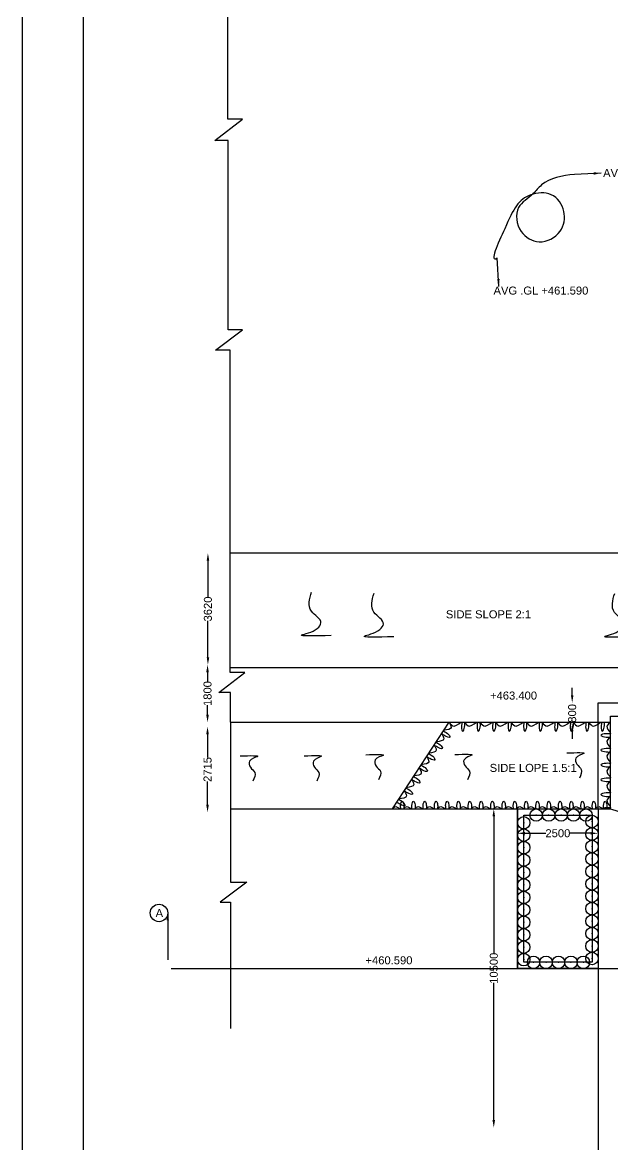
# Model space of a CAD drawing. Header units: millimetres. Extents: x 5124 to 2101635, y 2311 to 45636026.
# Drawn here: x 2058265 to 2064896, y 45613685 to 45626306 of the extents above; entities that cross this region are included whole.
import ezdxf

# ---------------------------------------------------------------- set-up
doc = ezdxf.new("R2010")
doc.units = ezdxf.units.MM
doc.header["$MEASUREMENT"] = 0
doc.header["$PDMODE"] = 32
doc.header["$PDSIZE"] = 140
doc.layers.add('DRAWING', color=2, linetype='Continuous')
doc.layers.add('TEXT', color=7, linetype='Continuous')
doc.styles.get("Standard").update_dxf_attribs({"font": 'arial.ttf', "height": 90})
doc.dimstyles.get("Standard").update_dxf_attribs({"dimtxt": 100, "dimasz": 85, "dimexe": 0.18, "dimexo": 0.0625, "dimgap": 0.09, "dimtad": 0, "dimdec": 0, "dimzin": 0, "dimdsep": 46, "dimtxsty": 'Standard', "dimcen": 0.09, "dimse1": 1, "dimse2": 1, "dimadec": 0, "dimazin": 0, "dimtfac": 1, "dimtdec": 0, "dimtofl": 0, "dimtmove": 0, "dimatfit": 3, "dimfxl": 1, "dimtolj": 1, "dimtzin": 0, "dimarcsym": 0})

# ---------------------------------------------------------------- blocks, each defined once
blk = doc.blocks.new('*D95')
at = {"layer": 'Defpoints', "color": 0, "transparency": 16777216}
for p in [(2060369, 45620337), (2060349, 45619082), (2060369, 45619082)]:
    blk.add_point(p, dxfattribs=at)
at = {"layer": 'TEXT', "color": 0, "lineweight": -2, "transparency": 16777216}
for p, q in [((2060349, 45620252), (2060349, 45619844)), ((2060349, 45619167), (2060349, 45619575))]:
    blk.add_line(p, q, dxfattribs=at)
at = {"layer": 'TEXT', "color": 0, "transparency": 16777216}
for points in [[(2060335, 45620252), (2060364, 45620252), (2060349, 45620337)], [(2060335, 45619167), (2060364, 45619167), (2060349, 45619082)]]:
    blk.add_solid(points, dxfattribs=at)
at = {"layer": 'TEXT', "color": 0, "transparency": 16777216, "insert": (2060349, 45619709), "char_height": 90, "attachment_point": 5, "rotation": 90}
blk.add_mtext('\\A1;3620', dxfattribs=at)
blk = doc.blocks.new('*D96')
at = {"layer": 'Defpoints', "color": 0, "transparency": 16777216}
for p in [(2060349, 45619082), (2060345, 45618435), (2060349, 45618435)]:
    blk.add_point(p, dxfattribs=at)
at = {"layer": 'TEXT', "color": 0, "lineweight": -2, "transparency": 16777216}
for p, q in [((2060345, 45618997), (2060345, 45618888)), ((2060345, 45618520), (2060345, 45618628))]:
    blk.add_line(p, q, dxfattribs=at)
at = {"layer": 'TEXT', "color": 0, "transparency": 16777216}
for points in [[(2060330, 45618997), (2060359, 45618997), (2060345, 45619082)], [(2060330, 45618520), (2060359, 45618520), (2060345, 45618435)]]:
    blk.add_solid(points, dxfattribs=at)
at = {"layer": 'TEXT', "color": 0, "transparency": 16777216, "insert": (2060345, 45618758), "char_height": 90, "attachment_point": 5, "rotation": 90}
blk.add_mtext('\\A1;1800', dxfattribs=at)
blk = doc.blocks.new('*D97')
at = {"layer": 'Defpoints', "color": 0, "transparency": 16777216}
for p in [(2060344, 45618386), (2060344, 45617423), (2060345, 45617423)]:
    blk.add_point(p, dxfattribs=at)
at = {"layer": 'TEXT', "color": 0, "lineweight": -2, "transparency": 16777216}
for p, q in [((2060345, 45618301), (2060345, 45618040)), ((2060345, 45617508), (2060345, 45617769))]:
    blk.add_line(p, q, dxfattribs=at)
at = {"layer": 'TEXT', "color": 0, "transparency": 16777216}
for points in [[(2060330, 45618301), (2060359, 45618301), (2060345, 45618386)], [(2060330, 45617508), (2060359, 45617508), (2060345, 45617423)]]:
    blk.add_solid(points, dxfattribs=at)
at = {"layer": 'TEXT', "color": 0, "transparency": 16777216, "insert": (2060345, 45617904), "char_height": 90, "attachment_point": 5, "rotation": 90}
blk.add_mtext('\\A1;2715', dxfattribs=at)
blk = doc.blocks.new('*D98')
at = {"layer": 'Defpoints', "color": 0, "transparency": 16777216}
for p in [(2063562, 45617461), (2063562, 45617461), (2063562, 45613875)]:
    blk.add_point(p, dxfattribs=at)
at = {"layer": 'TEXT', "color": 0, "lineweight": -2, "transparency": 16777216}
for p, q in [((2063562, 45617376), (2063562, 45615833)), ((2063562, 45613960), (2063562, 45615503))]:
    blk.add_line(p, q, dxfattribs=at)
at = {"layer": 'TEXT', "color": 0, "transparency": 16777216}
for points in [[(2063547, 45617376), (2063576, 45617376), (2063562, 45617461)], [(2063547, 45613960), (2063576, 45613960), (2063562, 45613875)]]:
    blk.add_solid(points, dxfattribs=at)
at = {"layer": 'TEXT', "color": 0, "transparency": 16777216, "insert": (2063562, 45615668), "char_height": 90, "attachment_point": 5, "rotation": 90}
blk.add_mtext('\\A1;10500', dxfattribs=at)
blk = doc.blocks.new('*D99')
at = {"layer": 'Defpoints', "color": 0, "transparency": 16777216}
for p in [(2063828, 45617135), (2064736, 45617186), (2064736, 45617186)]:
    blk.add_point(p, dxfattribs=at)
at = {"layer": 'TEXT', "color": 0, "lineweight": -2, "transparency": 16777216}
for p, q in [((2063913, 45617186), (2064147, 45617186)), ((2064651, 45617186), (2064417, 45617186))]:
    blk.add_line(p, q, dxfattribs=at)
at = {"layer": 'TEXT', "color": 0, "transparency": 16777216}
for points in [[(2063913, 45617200), (2063913, 45617172), (2063828, 45617186)], [(2064651, 45617200), (2064651, 45617172), (2064736, 45617186)]]:
    blk.add_solid(points, dxfattribs=at)
at = {"layer": 'TEXT', "color": 0, "transparency": 16777216, "insert": (2064282, 45617186), "char_height": 90, "attachment_point": 5}
blk.add_mtext('\\A1;2500', dxfattribs=at)
blk = doc.blocks.new('*D171')
at = {"layer": 'Defpoints', "color": 0, "transparency": 16777216}
for p in [(2064443, 45618653), (2064736, 45618653), (2064736, 45618417)]:
    blk.add_point(p, dxfattribs=at)
at = {"layer": 'TEXT', "color": 0, "lineweight": -2, "transparency": 16777216}
for p, q in [((2064443, 45618738), (2064443, 45618823)), ((2064443, 45618332), (2064443, 45618247))]:
    blk.add_line(p, q, dxfattribs=at)
at = {"layer": 'TEXT', "color": 0, "transparency": 16777216}
for points in [[(2064429, 45618738), (2064457, 45618738), (2064443, 45618653)], [(2064429, 45618332), (2064457, 45618332), (2064443, 45618417)]]:
    blk.add_solid(points, dxfattribs=at)
at = {"layer": 'TEXT', "color": 0, "transparency": 16777216, "insert": (2064443, 45618535), "char_height": 90, "attachment_point": 5, "rotation": 90}
blk.add_mtext('\\A1;800', dxfattribs=at)

msp = doc.modelspace()

# ---------------------------------------------------------------- linework, layer by layer
at = {"layer": 'DRAWING', "color": 0}
for points in [[(2060603.8, 45618434.8), (2060603.8, 45618768), (2060469.9, 45618768), (2060764.1, 45618994.8), (2060600, 45618994.8), (2060600, 45622618.6), (2060435.3, 45622618.6), (2060737.3, 45622850.3), (2060574.8, 45622850.3), (2060574.8, 45624977.6), (2060425.7, 45624977.6), (2060737.2, 45625216.9), (2060572.6, 45625216.9), (2060572.6, 45626607.8)], [(2060600, 45620341.8), (2067674.7, 45620341.8)], [(2060600, 45619052.5), (2067674.7, 45619052.5)], [(2064736, 45618434.8), (2064736, 45618653.4), (2065366.4, 45618653.4), (2065366.4, 45617841), (2067483.1, 45617151), (2067483.1, 45617683.7), (2069535.9, 45617683.7), (2069535.9, 45617135), (2072621.4, 45617135), (2072621.4, 45616963.6), (2073198.7, 45616963.6)], [(2064873.3, 45617460.6), (2064873.3, 45618504.7), (2065235.3, 45618504.7), (2065235.3, 45617731.2), (2067674.7, 45616941.4)], [(2060603.8, 45618434.8), (2060603.8, 45616637.1), (2060787.3, 45616637.1), (2060485.5, 45616409.8), (2060603.8, 45616409.8), (2060603.8, 45614988.9)], [(2060603.8, 45618434.8), (2064873.3, 45618434.8)], [(2062423.2, 45617460.6), (2063060, 45618434.8)], [(2064736, 45617460.6), (2064736, 45618434.8)], [(2060603.8, 45617460.6), (2064873.3, 45617460.6)], [(2063828.5, 45617460.6), (2063828.5, 45615665.2)], [(2064736, 45617460.6), (2064736, 45615665.2)], [(2064873.3, 45617460.6), (2067674.7, 45616570.9)], [(2059935.7, 45615665.2), (2096410.2, 45615665.2)], [(2064736, 45615665.2), (2064736, 45612730.7), (2065422.1, 45612730.7), (2065422.1, 45613518.2), (2067528.2, 45614219.6), (2067528.2, 45613684), (2069590.7, 45613684), (2069590.7, 45614246.5), (2072656.6, 45614246.5), (2072656.6, 45614399.2), (2073198.7, 45614399.2), (2073198.7, 45615665.2)]]:
    msp.add_lwpolyline(points, dxfattribs=at)
at = {"layer": 'TEXT', "color": 0}
for points in [[(2058264.7, 45636026), (2101430.4, 45636026), (2101430.4, 45607116.8), (2058264.7, 45607116.8)], [(2063828.5, 45617460.6), (2064736, 45617460.6), (2064736, 45615665.2), (2063828.5, 45615665.2)], [(2063898.5, 45617390.6), (2064666, 45617390.6), (2064666, 45615735.2), (2063898.5, 45615735.2)]]:
    msp.add_lwpolyline(points, close=True, dxfattribs=at)
at = {"layer": 'TEXT'}
msp.add_lwpolyline([(2095384.7, 45634433.7), (2058947.5, 45634433.7), (2058947.5, 45607116.8)], dxfattribs=at)
at = {"layer": 'TEXT', "color": 0}
msp.add_circle((2059799.3, 45616290.2), 98.3, dxfattribs=at)
for points in [[(2064469.9, 45624597.8), (2064097.6, 45624478.2), (2064002.1, 45624378.5), (2063841, 45624224), (2063869.9, 45623955.5), (2064071.8, 45623839.6), (2064306.4, 45623957.7), (2064348.7, 45624181.7), (2064208.3, 45624369), (2063978.3, 45624366.7), (2063684.1, 45623986.6), (2063599.2, 45623657.3), (2063601, 45623658.5)], [(2061735.2, 45619409.1), (2061406.2, 45619418), (2061577.8, 45619490.4), (2061619.4, 45619552.5), (2061512.4, 45619685.1), (2061514.1, 45619899.2)], [(2062437.2, 45619396.1), (2062108.3, 45619404.9), (2062279.8, 45619477.4), (2062321.4, 45619539.5), (2062214.4, 45619672), (2062216.2, 45619886.2)], [(2065141.6, 45619394.2), (2064812.6, 45619403.1), (2064984.2, 45619475.5), (2065025.7, 45619537.6), (2064918.7, 45619670.2), (2064920.5, 45619884.3)], [(2063060, 45618434.8), (2063076.2, 45618363.1), (2062997.9, 45618339.8), (2063042.8, 45618309.9), (2063066.9, 45618267.2), (2063012.1, 45618282.8), (2062976.1, 45618306.3)], [(2063060, 45618434.8), (2063115.9, 45618392.4), (2063201.5, 45618434.8), (2063198.9, 45618382.5), (2063213.5, 45618335.6), (2063234.4, 45618381.5), (2063234.4, 45618434.8)], [(2063234.4, 45618434.8), (2063290.3, 45618392.4), (2063375.9, 45618434.8), (2063373.3, 45618382.5), (2063387.9, 45618335.6), (2063408.8, 45618381.5), (2063408.8, 45618434.8)], [(2063408.8, 45618434.8), (2063464.7, 45618392.4), (2063550.3, 45618434.8), (2063547.7, 45618382.5), (2063562.3, 45618335.6), (2063583.2, 45618381.5), (2063583.2, 45618434.8)], [(2063583.2, 45618434.8), (2063639.1, 45618392.4), (2063724.7, 45618434.8), (2063722.1, 45618382.5), (2063736.7, 45618335.6), (2063757.6, 45618381.5), (2063757.6, 45618434.8)], [(2063757.6, 45618434.8), (2063813.5, 45618392.4), (2063899, 45618434.8), (2063896.4, 45618382.5), (2063911.1, 45618335.6), (2063931.9, 45618381.5), (2063931.9, 45618434.8)], [(2063931.9, 45618434.8), (2063987.8, 45618392.4), (2064073.4, 45618434.8), (2064070.8, 45618382.5), (2064085.4, 45618335.6), (2064106.3, 45618381.5), (2064106.3, 45618434.8)], [(2064106.3, 45618434.8), (2064162.2, 45618392.4), (2064247.8, 45618434.8), (2064245.2, 45618382.5), (2064259.8, 45618335.6), (2064280.7, 45618381.5), (2064280.7, 45618434.8)], [(2064280.7, 45618434.8), (2064336.6, 45618392.4), (2064422.2, 45618434.8), (2064419.6, 45618382.5), (2064434.2, 45618335.6), (2064455.1, 45618381.5), (2064455.1, 45618434.8)], [(2064455.1, 45618434.8), (2064511, 45618392.4), (2064596.6, 45618434.8), (2064594, 45618382.5), (2064608.6, 45618335.6), (2064629.5, 45618381.5), (2064629.5, 45618434.8)], [(2064629.5, 45618434.8), (2064685.4, 45618392.4), (2064770.9, 45618434.8), (2064768.3, 45618382.5), (2064783, 45618335.6), (2064803.8, 45618381.5), (2064803.8, 45618434.8)], [(2064873.3, 45618440.2), (2064835.1, 45618371.4), (2064873.3, 45618309.6), (2064826.4, 45618306.2), (2064764, 45618287.4), (2064826.4, 45618268.2), (2064873.3, 45618268.2)], [(2062976.1, 45618306.3), (2062992.3, 45618234.7), (2062914, 45618211.4), (2062958.9, 45618181.5), (2062982.9, 45618138.7), (2062928.1, 45618154.4), (2062892.1, 45618177.9)], [(2064873.3, 45618273.6), (2064835.1, 45618204.8), (2064873.3, 45618142.9), (2064826.4, 45618139.6), (2064764, 45618120.8), (2064826.4, 45618101.5), (2064873.3, 45618101.5)], [(2062125.6, 45618070.3), (2062316, 45618061.6), (2062229.5, 45618011.3), (2062239.7, 45617942.8), (2062288.5, 45617884.3), (2062267.2, 45617786.8)], [(2062892.1, 45618177.9), (2062908.3, 45618106.2), (2062830, 45618082.9), (2062874.9, 45618053), (2062898.9, 45618010.3), (2062844.1, 45618025.9), (2062808.1, 45618049.4)], [(2063124.5, 45618072.4), (2063315, 45618063.7), (2063228.4, 45618013.4), (2063238.7, 45617944.9), (2063287.5, 45617886.4), (2063266.2, 45617788.9)], [(2064381.7, 45618090.5), (2064572.2, 45618081.9), (2064485.6, 45618031.5), (2064495.9, 45617963.1), (2064544.7, 45617904.6), (2064523.4, 45617807.1)], [(2064873.3, 45618106.9), (2064835.1, 45618038.2), (2064873.3, 45617976.3), (2064826.4, 45617972.9), (2064764, 45617954.1), (2064826.4, 45617934.9), (2064873.3, 45617934.9)], [(2060712.7, 45618056.4), (2060903.2, 45618047.8), (2060816.6, 45617997.4), (2060826.8, 45617929), (2060875.6, 45617870.5), (2060854.4, 45617773)], [(2061431.4, 45618057.6), (2061621.8, 45618049), (2061535.3, 45617998.6), (2061545.5, 45617930.2), (2061594.3, 45617871.7), (2061573, 45617774.2)], [(2062808.1, 45618049.4), (2062824.3, 45617977.8), (2062746, 45617954.5), (2062790.9, 45617924.6), (2062814.9, 45617881.8), (2062760.1, 45617897.5), (2062724.1, 45617921)], [(2062724.1, 45617921), (2062740.4, 45617849.3), (2062662.1, 45617826), (2062706.9, 45617796.1), (2062731, 45617753.4), (2062676.2, 45617769), (2062640.2, 45617792.5)], [(2064873.3, 45617940.3), (2064835.1, 45617871.5), (2064873.3, 45617809.6), (2064826.4, 45617806.3), (2064764, 45617787.5), (2064826.4, 45617768.2), (2064873.3, 45617768.2)], [(2062640.2, 45617792.5), (2062656.4, 45617720.8), (2062578.1, 45617697.6), (2062623, 45617667.7), (2062647, 45617624.9), (2062592.2, 45617640.6), (2062556.2, 45617664.1)], [(2064873.3, 45617773.6), (2064835.1, 45617704.9), (2064873.3, 45617643), (2064826.4, 45617639.6), (2064764, 45617620.8), (2064826.4, 45617601.6), (2064873.3, 45617601.6)], [(2062556.2, 45617664.1), (2062572.4, 45617592.4), (2062494.1, 45617569.1), (2062539, 45617539.2), (2062563, 45617496.5), (2062508.2, 45617512.1), (2062472.2, 45617535.6)], [(2062423.2, 45617460.6), (2062461, 45617486.1), (2062514.4, 45617460.6), (2062513.9, 45617498.7), (2062534.9, 45617545.9), (2062549.9, 45617507.6), (2062549.9, 45617460.6)], [(2062549.9, 45617460.6), (2062587.7, 45617486.1), (2062641.1, 45617460.6), (2062640.6, 45617498.7), (2062661.7, 45617545.9), (2062676.6, 45617507.6), (2062676.6, 45617460.6)], [(2062676.6, 45617460.6), (2062714.5, 45617486.1), (2062767.8, 45617460.6), (2062767.3, 45617498.7), (2062788.4, 45617545.9), (2062803.3, 45617507.6), (2062803.3, 45617460.6)], [(2062803.3, 45617460.6), (2062841.2, 45617486.1), (2062894.5, 45617460.6), (2062894, 45617498.7), (2062915.1, 45617545.9), (2062930.1, 45617507.6), (2062930.1, 45617460.6)], [(2062930.1, 45617460.6), (2062967.9, 45617486.1), (2063021.2, 45617460.6), (2063020.8, 45617498.7), (2063041.8, 45617545.9), (2063056.8, 45617507.6), (2063056.8, 45617460.6)], [(2063056.8, 45617460.6), (2063094.6, 45617486.1), (2063148, 45617460.6), (2063147.5, 45617498.7), (2063168.5, 45617545.9), (2063183.5, 45617507.6), (2063183.5, 45617460.6)], [(2063183.5, 45617460.6), (2063221.3, 45617486.1), (2063274.7, 45617460.6), (2063274.2, 45617498.7), (2063295.3, 45617545.9), (2063310.2, 45617507.6), (2063310.2, 45617460.6)], [(2063310.2, 45617460.6), (2063348.1, 45617486.1), (2063401.4, 45617460.6), (2063400.9, 45617498.7), (2063422, 45617545.9), (2063436.9, 45617507.6), (2063436.9, 45617460.6)], [(2063436.9, 45617460.6), (2063474.8, 45617486.1), (2063528.1, 45617460.6), (2063527.6, 45617498.7), (2063548.7, 45617545.9), (2063563.7, 45617507.6), (2063563.7, 45617460.6)], [(2063563.7, 45617460.6), (2063601.5, 45617486.1), (2063654.8, 45617460.6), (2063654.4, 45617498.7), (2063675.4, 45617545.9), (2063690.4, 45617507.6), (2063690.4, 45617460.6)], [(2063690.4, 45617460.6), (2063728.2, 45617486.1), (2063781.5, 45617460.6), (2063781.1, 45617498.7), (2063802.1, 45617545.9), (2063817.1, 45617507.6), (2063817.1, 45617460.6)], [(2063817.1, 45617460.6), (2063854.9, 45617486.1), (2063908.3, 45617460.6), (2063907.8, 45617498.7), (2063928.8, 45617545.9), (2063943.8, 45617507.6), (2063943.8, 45617460.6)], [(2063943.8, 45617460.6), (2063981.7, 45617486.1), (2064035, 45617460.6), (2064034.5, 45617498.7), (2064055.6, 45617545.9), (2064070.5, 45617507.6), (2064070.5, 45617460.6)], [(2064070.5, 45617460.6), (2064108.4, 45617486.1), (2064161.7, 45617460.6), (2064161.2, 45617498.7), (2064182.3, 45617545.9), (2064197.3, 45617507.6), (2064197.3, 45617460.6)], [(2064197.3, 45617460.6), (2064235.1, 45617486.1), (2064288.4, 45617460.6), (2064287.9, 45617498.7), (2064309, 45617545.9), (2064324, 45617507.6), (2064324, 45617460.6)], [(2064324, 45617460.6), (2064361.8, 45617486.1), (2064415.1, 45617460.6), (2064414.7, 45617498.7), (2064435.7, 45617545.9), (2064450.7, 45617507.6), (2064450.7, 45617460.6)], [(2064450.7, 45617460.6), (2064488.5, 45617486.1), (2064541.9, 45617460.6), (2064541.4, 45617498.7), (2064562.4, 45617545.9), (2064577.4, 45617507.6), (2064577.4, 45617460.6)], [(2064577.4, 45617460.6), (2064615.2, 45617486.1), (2064668.6, 45617460.6), (2064668.1, 45617498.7), (2064689.2, 45617545.9), (2064704.1, 45617507.6), (2064704.1, 45617460.6)], [(2064704.1, 45617460.6), (2064742, 45617486.1), (2064795.3, 45617460.6), (2064794.8, 45617498.7), (2064815.9, 45617545.9), (2064830.9, 45617507.6), (2064830.9, 45617460.6)]]:
    msp.add_spline(points, degree=3, dxfattribs=at)
msp.add_open_spline([(2064873.3, 45617607), (2064849.8, 45617585.8), (2064804.5, 45617545.1), (2064902.1, 45617466.1), (2064826.7, 45617477.1), (2064779.3, 45617466.8), (2064769, 45617460.6)], degree=3, knots=[0, 0, 0, 0, 78.6614197, 151.3872859, 198.4163569, 247.129564, 247.129564, 247.129564, 247.129564], dxfattribs=at)
for p in [(2064038.5, 45617390.6), (2064178.5, 45617390.6), (2064318.5, 45617390.6), (2064458.5, 45617390.6), (2064598.5, 45617390.6), (2063898.5, 45617304.8), (2064666, 45617318.1), (2063898.5, 45617164.8), (2064666, 45617178.1), (2063898.5, 45617024.8), (2064666, 45617038.1), (2063898.5, 45616884.8), (2064666, 45616898.1), (2063898.5, 45616744.8), (2064666, 45616758.1), (2064666, 45616618.1), (2063898.5, 45616604.8), (2063898.5, 45616464.8), (2064666, 45616478.1), (2063898.5, 45616324.8), (2064666, 45616338.1), (2063898.5, 45616184.8), (2064666, 45616198.1), (2063898.5, 45616044.8), (2064666, 45616058.1), (2063898.5, 45615904.8), (2064666, 45615918.1), (2063898.5, 45615764.8), (2064008.9, 45615735.2), (2064148.9, 45615735.2), (2064288.9, 45615735.2), (2064428.9, 45615735.2), (2064568.9, 45615735.2), (2064666, 45615778.1)]:
    msp.add_point(p, dxfattribs=at)

# ---------------------------------------------------------------- texts
for s, p in [('AVG.GL +461.590', (2064790.5, 45624568)), ('AVG .GL +461.590', (2063558.6, 45623245.6)), ('SIDE SLOPE 2:1', (2063023.5, 45619604.4)), ('+463.400', (2063519.9, 45618690.3)), ('SIDE LOPE 1.5:1', (2063515.6, 45617876.9)), ('A', (2059761.1, 45616244.3)), ('+460.590', (2062119.7, 45615712.4))]:
    msp.add_text(s, height=90, dxfattribs=at).set_placement(p)

# ---------------------------------------------------------------- dimensions: what is measured, and where the dimension line sits
for base, p1, p2, text, picture, middle in [((2060349.3, 45619081.7), (2060368.5, 45620336.9), (2060368.5, 45619081.7), '3620', '*D95', (2060349.3, 45619709.3)), ((2060344.5, 45618434.9), (2060349.3, 45619081.7), (2060349.3, 45618434.9), '1800', '*D96', (2060344.5, 45618758.3)), ((2060344.6, 45617422.8), (2060344.2, 45618385.8), (2060344.2, 45617422.8), '2715', '*D97', (2060344.6, 45617904.3)), ((2063561.5, 45617460.6), (2063561.5, 45613874.8), (2063561.5, 45617460.6), '10500', '*D98', (2063561.5, 45615667.7))]:
    dim = msp.add_linear_dim(base=base, p1=p1, p2=p2, angle=90, text=text, dimstyle='Standard', dxfattribs=at)
    dim.commit()
    dim.dimension.update_dxf_attribs({"geometry": picture, "text_midpoint": middle})
at = {"layer": 'TEXT'}
dim = msp.add_linear_dim(base=(2064443.2, 45618653.4), p1=(2064736, 45618417.5), p2=(2064736, 45618653.4), angle=90, text='800', dimstyle='Standard', dxfattribs=at)
dim.commit()
dim.dimension.update_dxf_attribs({"geometry": '*D171', "text_midpoint": (2064443.2, 45618535.5)})
at = {"layer": 'TEXT', "color": 0}
dim = msp.add_linear_dim(base=(2064736, 45617185.9), p1=(2063828.5, 45617135), p2=(2064736, 45617185.9), text='2500', dimstyle='Standard', dxfattribs=at)
dim.commit()
dim.dimension.update_dxf_attribs({"geometry": '*D99', "text_midpoint": (2064282.2, 45617185.9)})

# ---------------------------------------------------------------- leaders
for points in [[(2064769.4, 45624612), (2064469.9, 45624597.8)], [(2063618.6, 45623336.2), (2063599.2, 45623657.3)], [(2059897.6, 45616290.2), (2059897.6, 45615762.9)]]:
    msp.add_leader(points, dimstyle='Standard', override={"dimgap": 0.09, "dimtad": 0}, dxfattribs=at)

doc.saveas('drawing.dxf')
